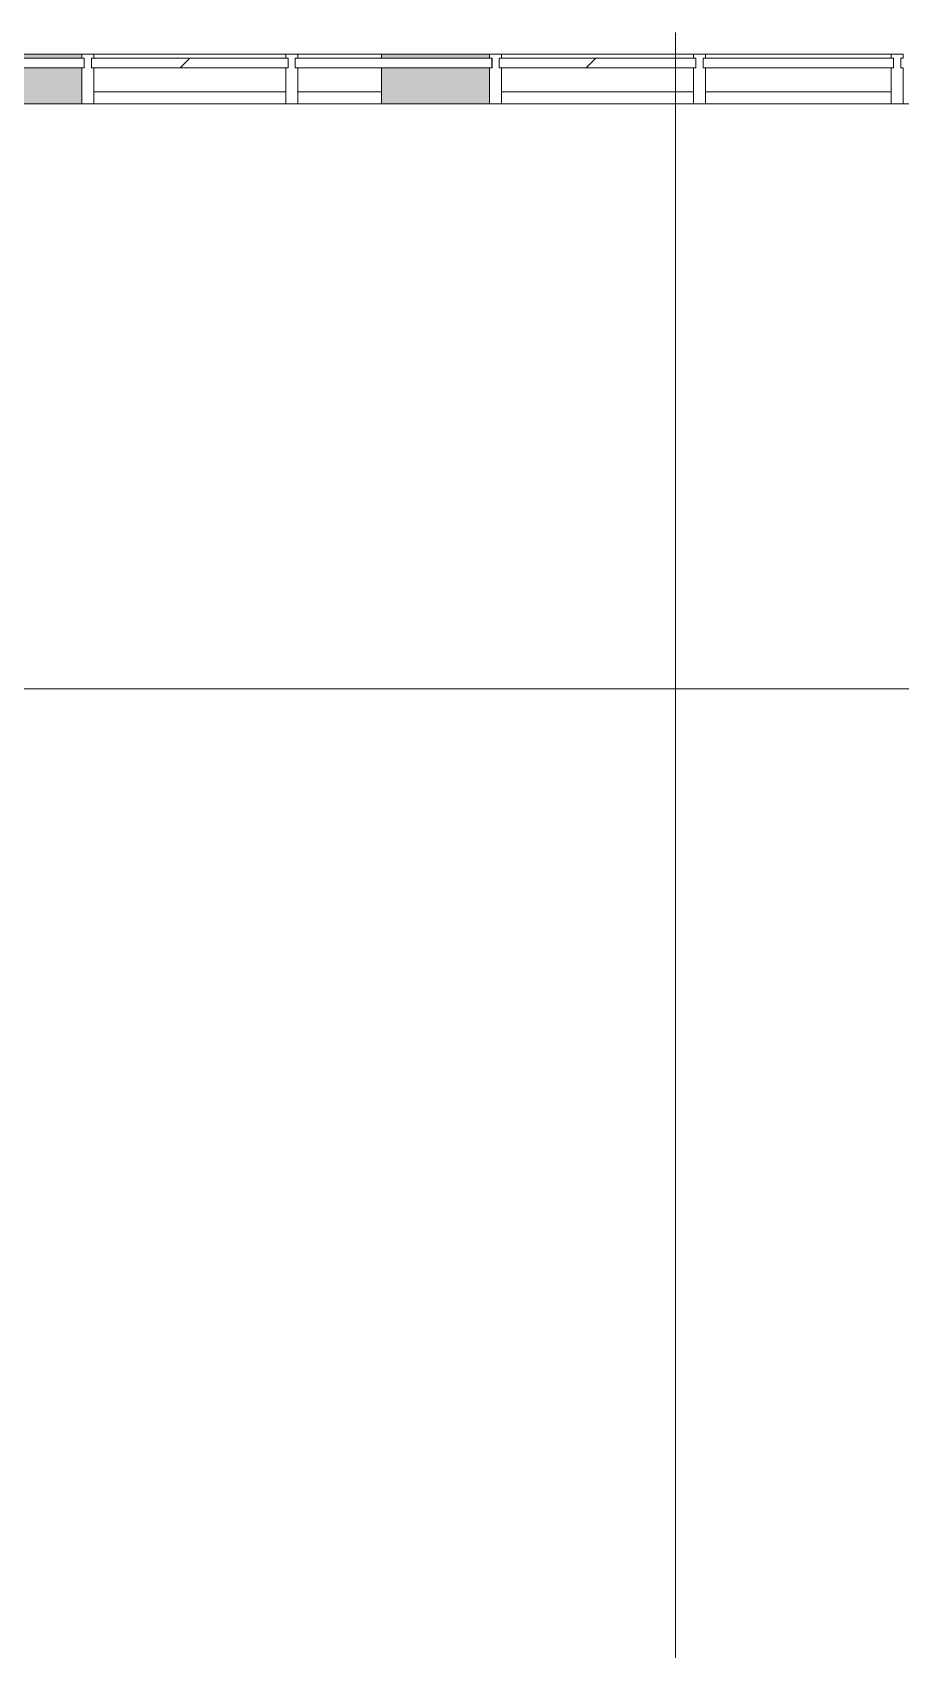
# Model space of a CAD drawing. Header units: millimetres. Extents: x -213547 to 415037, y -3642 to 106956.
# Drawn here: x 9893 to 13514, y 20516 to 27262 of the extents above; entities that cross this region are included whole.
import ezdxf

# ---------------------------------------------------------------- set-up
doc = ezdxf.new("R2010")
doc.units = ezdxf.units.MM
for name, color, linetype, lineweight in [('A-FLOR', 7, 'Continuous', 9), ('A-GLAZ-CURT', 7, 'Continuous', 9), ('A-GLAZ-CURT-1', 7, 'Continuous', 5), ('A-GLAZ-CURT-2', 7, 'Continuous', 20), ('A-GLAZ-CWMG', 7, 'Continuous', 9), ('A-GLAZ-CWMG-1', 7, 'Continuous', 20), ('Оси', 7, 'Continuous', 9)]:
    doc.layers.add(name, color=color, linetype=linetype, lineweight=lineweight)

# ---------------------------------------------------------------- blocks, each defined once
blk = doc.blocks.new('Системная панель - Стекло - 40мм-V32-Объем проектирования 1 этажа')
at = {"layer": 'A-GLAZ-CURT-1'}
h = blk.add_hatch(dxfattribs=at)
h.set_pattern_fill('FP_60', color=256, style=0, pattern_type=2)
h.set_pattern_definition([(45, (-10685, -27090), (-565.685, 565.685), [400, -1200]), (45, (-11085, -27290), (-565.685, 565.685), [1200, -400]), (45, (-10285, -27490), (-565.685, 565.685), [400, -1200])])
h.paths.add_polyline_path([(400, -40), (410, -40), (410, 0), (-410, 0), (-410, -40), (-400, -40)])
at = {"layer": 'A-GLAZ-CURT-2'}
for p, q in [((410, 0), (-410, 0)), ((-410, 0), (-410, -40)), ((-410, -40), (410, -40)), ((410, -40), (410, 0))]:
    blk.add_line(p, q, dxfattribs=at)
blk = doc.blocks.new('Системная панель - Стекло - 40мм-22856068-Объем проектирования 1 этажа')
at = {"layer": 'A-GLAZ-CURT-2'}
for p, q in [((410.1, 0), (-410.1, 0)), ((-410.1, 0), (-410.1, -40)), ((-410.1, -40), (410.1, -40)), ((410.1, -40), (410.1, 0))]:
    blk.add_line(p, q, dxfattribs=at)
blk = doc.blocks.new('Системная панель - Стекло - 40мм-V33-Объем проектирования 1 этажа')
at = {"layer": 'A-GLAZ-CURT-1'}
h = blk.add_hatch(dxfattribs=at)
h.set_pattern_fill('FP_61', color=256, style=0, pattern_type=2)
h.set_pattern_definition([(45, (-12385.26, -27090), (-565.685, 565.685), [400, -1200]), (45, (-12785.26, -27290), (-565.685, 565.685), [1200, -400]), (45, (-11985.26, -27490), (-565.685, 565.685), [400, -1200])])
h.paths.add_polyline_path([(-129.7, -40), (410, -40), (410, 0), (-410, 0), (-410, -40), (-400, -40)])
at = {"layer": 'A-GLAZ-CURT-2'}
for p, q in [((410, 0), (-410, 0)), ((-410, 0), (-410, -40)), ((-410, -40), (410, -40)), ((410, -40), (410, 0))]:
    blk.add_line(p, q, dxfattribs=at)
blk = doc.blocks.new('Системная панель - Стекло - 40мм-V34-Объем проектирования 1 этажа')
at = {"layer": 'A-GLAZ-CURT-1'}
h = blk.add_hatch(dxfattribs=at)
h.set_pattern_fill('FP_62', color=256, style=0, pattern_type=2)
h.set_pattern_definition([(45, (-13222.76, -27090), (-565.685, 565.685), [400, -1200]), (45, (-13622.76, -27290), (-565.685, 565.685), [1200, -400]), (45, (-12822.76, -27490), (-565.685, 565.685), [400, -1200])])
h.paths.add_polyline_path([(64.3, -40), (397.5, -40), (397.5, 0), (-397.5, 0), (-397.5, -40), (-387.5, -40)])
at = {"layer": 'A-GLAZ-CURT-2'}
for p, q in [((397.5, 0), (-397.5, 0)), ((-397.5, 0), (-397.5, -40)), ((397.5, -40), (397.5, 0)), ((-397.5, -40), (397.5, -40))]:
    blk.add_line(p, q, dxfattribs=at)
blk = doc.blocks.new('Прямоугольный импост - Импост структурный с накладкой - 160мм-V35-Объем проектирования 1 этажа')
at = {"layer": 'A-GLAZ-CWMG'}
for p, q in [((10885, 27307), (10085, 27307)), ((10885, 27150), (10085, 27150))]:
    blk.add_line(p, q, dxfattribs=at)
blk = doc.blocks.new('Прямоугольный импост - Импост структурный с накладкой - 160мм-23251633-Объем проектирования 1 этажа')
at = {"layer": 'A-GLAZ-CWMG'}
for p, q in [((11285, 27307), (10935, 27307)), ((11285, 27307), (11285, 27290)), ((11285, 27250), (11285, 27150)), ((11285, 27150), (10935, 27150))]:
    blk.add_line(p, q, dxfattribs=at)
blk = doc.blocks.new('Прямоугольный импост - Импост структурный с накладкой - 190мм-23251634-Объем проектирования 1 этажа')
at = {"layer": 'A-GLAZ-CWMG'}
for points in [[(11735.3, 27290), (11735.3, 27307), (11285, 27307), (11285, 27290)], [(11735.3, 27100), (11735.3, 27250), (11285, 27250), (11285, 27100)]]:
    blk.add_hatch(color=256, dxfattribs=at).paths.add_polyline_path(points)
for p, q in [((11285, 27290), (11285, 27307)), ((11735.3, 27307), (11285, 27307)), ((11285, 27100), (11285, 27250)), ((11735.3, 27100), (11285, 27100))]:
    blk.add_line(p, q, dxfattribs=at)
blk = doc.blocks.new('Прямоугольный импост - Импост структурный с накладкой - 160мм-V36-Объем проектирования 1 этажа')
at = {"layer": 'A-GLAZ-CWMG'}
for p, q in [((13410.3, 27307), (12635.3, 27307)), ((13410.3, 27150), (12635.3, 27150))]:
    blk.add_line(p, q, dxfattribs=at)
blk = doc.blocks.new('Прямоугольный импост - Импост структурный с накладкой - 190мм-20153711-Объем проектирования 1 этажа')
at = {"layer": 'A-GLAZ-CWMG-1'}
for p, q in [((-50, 40), (-50, 190)), ((-50, 190), (0, 190)), ((0, 190), (0, 40)), ((-40, 40), (-50, 40)), ((-50, -17), (-50, 0)), ((-50, 0), (-40, 0)), ((-40, 0), (-40, 40)), ((-10, 40), (-10, 0)), ((0, 40), (-10, 40)), ((-10, 0), (0, 0)), ((0, 0), (0, -17)), ((0, -17), (-50, -17))]:
    blk.add_line(p, q, dxfattribs=at)
blk = doc.blocks.new('Прямоугольный импост - Импост структурный с накладкой - 190мм-20153693-Объем проектирования 1 этажа')
at = {"layer": 'A-GLAZ-CWMG-1'}
for p, q in [((-25, 40), (-25, 190)), ((-25, 190), (25, 190)), ((25, 190), (25, 40)), ((-15, 40), (-25, 40)), ((-25, -17), (-25, 0)), ((-25, 0), (-15, 0)), ((-15, 0), (-15, 40)), ((15, 40), (15, 0)), ((25, 40), (15, 40)), ((15, 0), (25, 0)), ((25, 0), (25, -17)), ((25, -17), (-25, -17))]:
    blk.add_line(p, q, dxfattribs=at)
blk = doc.blocks.new('Системная панель - Стекло - 40мм-V59-Объем проектирования 1 этажа')
at = {"layer": 'A-GLAZ-CURT-1'}
h = blk.add_hatch(dxfattribs=at)
h.set_pattern_fill('FP_84', color=256, style=0, pattern_type=2)
h.set_pattern_definition([(45, (-9835, -27090), (-565.685, 565.685), [400, -1200]), (45, (-10235, -27290), (-565.685, 565.685), [1200, -400]), (45, (-9435, -27490), (-565.685, 565.685), [400, -1200])])
h.paths.add_polyline_path([(357.5, -40), (410, -40), (410, 0), (-410, 0), (-410, -40), (95.5, -40)])
at = {"layer": 'A-GLAZ-CURT-2'}
for p, q in [((410, 0), (-410, 0)), ((-410, 0), (-410, -40)), ((-410, -40), (410, -40)), ((410, -40), (410, 0))]:
    blk.add_line(p, q, dxfattribs=at)
blk = doc.blocks.new('Прямоугольный импост - Импост структурный с накладкой - 190мм-23186023-Объем проектирования 1 этажа')
at = {"layer": 'A-GLAZ-CWMG'}
for points in [[(9992.5, 27290), (10035, 27290), (10035, 27307), (9235, 27307), (9235, 27290)], [(9992.5, 27100), (10035, 27100), (10035, 27250), (9235, 27250), (9235, 27100), (9730, 27100)]]:
    blk.add_hatch(color=256, dxfattribs=at).paths.add_polyline_path(points)
for p, q in [((10035, 27307), (9235, 27307)), ((10035, 27100), (9730, 27100))]:
    blk.add_line(p, q, dxfattribs=at)

msp = doc.modelspace()

# ---------------------------------------------------------------- linework, layer by layer
at = {"layer": 'A-FLOR'}
for p, q in [((13754.7, 26963.9), (10057.2, 26963.9)), ((9794.7, 24523.9), (14413.6, 24523.9))]:
    msp.add_line(p, q, dxfattribs=at)
at = {"layer": 'Оси'}
msp.add_lwpolyline([(12574.7, -2042.3), (12574.7, 2957.7), (12574.7, 22262), (12574.7, 27262)], dxfattribs=at)

# ---------------------------------------------------------------- block references
at = {"layer": 'A-GLAZ-CURT'}
for name, p in [('Системная панель - Стекло - 40мм-V59-Объем проектирования 1 этажа', (9699.7, 27153.9)), ('Системная панель - Стекло - 40мм-V32-Объем проектирования 1 этажа', (10549.7, 27153.9)), ('Системная панель - Стекло - 40мм-22856068-Объем проектирования 1 этажа', (11399.8, 27153.9)), ('Системная панель - Стекло - 40мм-V33-Объем проектирования 1 этажа', (12250, 27153.9)), ('Системная панель - Стекло - 40мм-V34-Объем проектирования 1 этажа', (13087.5, 27153.9))]:
    msp.add_blockref(name, p, dxfattribs=at)
at = {"layer": 'A-GLAZ-CWMG'}
for name, p in [('Прямоугольный импост - Импост структурный с накладкой - 190мм-23186023-Объем проектирования 1 этажа', (64.7, -136.1)), ('Прямоугольный импост - Импост структурный с накладкой - 160мм-V35-Объем проектирования 1 этажа', (64.7, -136.1)), ('Прямоугольный импост - Импост структурный с накладкой - 160мм-23251633-Объем проектирования 1 этажа', (64.7, -136.1)), ('Прямоугольный импост - Импост структурный с накладкой - 190мм-23251634-Объем проектирования 1 этажа', (64.7, -136.1)), ('Прямоугольный импост - Импост структурный с накладкой - 160мм-V35-Объем проектирования 1 этажа', (1765, -136.1)), ('Прямоугольный импост - Импост структурный с накладкой - 160мм-V36-Объем проектирования 1 этажа', (64.7, -136.1))]:
    msp.add_blockref(name, p, dxfattribs=at)
at = {"layer": 'A-GLAZ-CWMG', "extrusion": (0, 0, -1), "rotation": 180}
for name, p in [('Прямоугольный импост - Импост структурный с накладкой - 190мм-20153693-Объем проектирования 1 этажа', (-10124.7, 27153.9)), ('Прямоугольный импост - Импост структурный с накладкой - 190мм-20153693-Объем проектирования 1 этажа', (-10974.7, 27153.9)), ('Прямоугольный импост - Импост структурный с накладкой - 190мм-20153693-Объем проектирования 1 этажа', (-11825, 27153.9)), ('Прямоугольный импост - Импост структурный с накладкой - 190мм-20153693-Объем проектирования 1 этажа', (-12675, 27153.9)), ('Прямоугольный импост - Импост структурный с накладкой - 190мм-20153711-Объем проектирования 1 этажа', (-13525, 27153.9))]:
    msp.add_blockref(name, p, dxfattribs=at)

doc.saveas('drawing.dxf')
